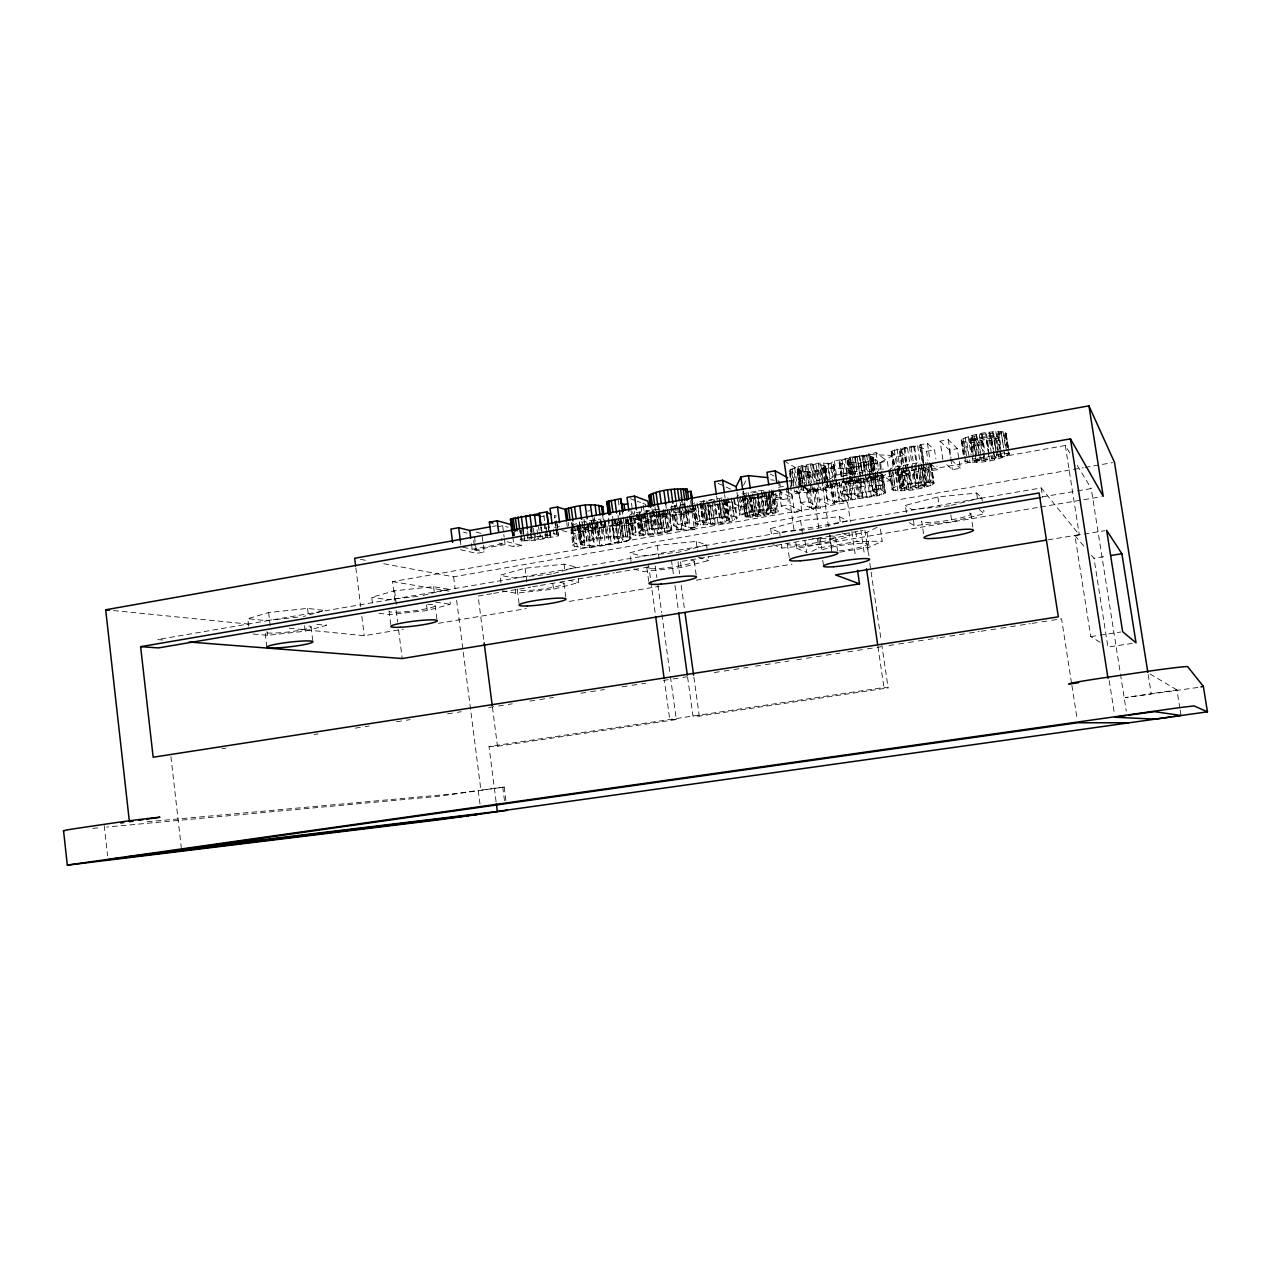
<?xml version="1.0" encoding="UTF-8"?>
<svg xmlns="http://www.w3.org/2000/svg" width="1271" height="1271" viewBox="0 0 1271 1271"><rect width="100%" height="100%" fill="white"/><g stroke="black" fill="none" stroke-linecap="round" stroke-linejoin="round"><path stroke-width="0.75" stroke-dasharray="5 3.75" d="M578.13 525.908L580.974 544.608C594.701 547.563 609.921 544.814 622.869 539.953L620.057 517.79M771.004 512.483L778.376 511.339L772.657 513.881L752.607 517.154L745.124 516.662L767.795 510.227L756.166 511.228L739.627 515.295L744.774 512.61L759.724 509.766L771.799 508.607L775.548 508.988L775.246 509.973L752.575 515.724L770.75 512.96L768.367 494.054M873.431 457.639C867.235 462.628 854.875 464.471 847.217 461.023C853.477 456.13 865.805 454.144 873.431 457.639L875.274 470.826M847.217 460.42L850.108 480.819C857.147 483.822 872.589 482.487 875.783 476.832M850.108 480.819L850.728 479.675M825.832 466.266C818.699 471.319 805.957 473.13 797.362 469.984C804.193 464.821 817.364 462.994 825.832 466.266L828.676 486.459C820.446 489.971 807.959 493.529 800.142 489.097M828.676 486.459L825.53 484.616M789.212 470.413L789.164 471.223C803.24 475.704 820.431 471.462 833.855 465.837L833.411 464.312C819.032 461.341 802.43 464.185 789.212 470.413L791.531 486.539M572.919 545.656L573.014 544.608C590.697 537.649 611.415 534.471 630.289 537.474C630.781 542.479 618.993 542.066 615.1 543.829C601.326 545.64 586.551 549.739 572.919 545.656L570.6 526.448M843.166 477.785L845.66 494.8L853.238 493.482C859.927 499.344 870.667 497.04 877.689 493.863L874.925 475.179M571.521 530.039C579.195 530.96 600.849 534.297 597.179 521.523M898.057 467.871L901.314 488.954L908.876 489.192L926.098 485.347L923.509 465.758M836.159 479.342L836.715 485.458C823.147 490.844 806.211 494.975 791.992 490.892M857.957 498.597L855.24 480.057L845.469 482.456L830.869 483.949L833.569 502.458L877.101 495.865L885.49 492.814L882.725 474.147M629.447 515.661L632.307 534.567L639.329 535.838L653.691 534.726L667.243 532.184L671.882 529.705L664.368 531.405C627.779 539.603 635.166 528.466 668.181 528.069L665.654 509.719M891.781 489.192L895.213 486.872L909.957 483.393L932.151 481.645C922.174 484.68 907.716 481.375 899.868 488.302L933.407 482.456L933.788 484.108C921.014 489.224 905.937 492.306 892.29 489.859L888.985 470.349M999.387 449.124L997.862 435.46L970.98 440.274L974.015 460.277L984.104 460.436L998.895 457.258L1000.96 455.526L1000.118 450.045M743.551 485.379L746.649 479.024M749.429 498.582L745.489 506.065L733.288 508.209L722.643 503.65M660.809 514.93L675.679 514.93L693.696 510.561L692.187 512.134L686.181 513.929L668.625 516.741L655.598 516.884L651.499 514.977M742.884 498.216L738.816 505.842L727.06 500.679M963.323 454.939L961.623 439.448C974.793 433.411 990.188 430.996 1004.662 431.918L1007.204 448.472M574.905 529.038L587.075 529.324L608.984 526.702L625.968 522.413L628.176 521.094L627.826 519.378M961.114 440.338L961.464 441.18C975.826 444.357 993.572 441.355 1006.267 434.126L1005.726 432.966L969.662 439.432C978.305 431.362 993.747 435.238 1004.662 431.918M841.1 476.482L838.987 462.072L839.75 460.96L849.886 457.306L869.682 454.796L868.617 454.001L876.084 452.651L887.333 461.182L890.208 480.613L882.439 481.979L878.436 479.215L877.26 471.366M893.036 466.266L891.305 451.126L909.385 446.566L921.237 445.692L923.715 462.136M580.561 544.02L581.022 543.368C594.081 538.888 609.302 535.695 622.869 539.126M964.165 460.42L964.498 461.198C978.988 464.042 996.448 461.119 1009.349 454.208L1006.267 434.126M702.561 521.984C710.362 518.489 721.721 515.915 729.633 519.394C721.721 522.826 710.632 525.368 702.561 521.984L699.987 503.538M631.941 533.963C642.697 528.498 656.122 527.719 668.181 528.069M695.65 522.27L695.158 523.588C741.152 528.768 757.659 505.54 695.65 522.27L693.076 503.777L694.633 502.998M901.441 465.107L899.28 450.57C907.478 447.694 919.918 443.055 926.559 451.332L927.909 460.277M577.193 524.494L578.21 532.056L592.89 530.515L605.52 526.559L604.615 519.998M521.348 535.25L522.095 540.906L542.876 538.38L550.915 536.171L550.168 530.5M522.095 540.906L535.869 540.318L558.35 535.885L557.381 523.652M830.869 483.949L832.092 484.664L834.777 503.125L828.199 504.285L819.239 499.439L826.754 498.121C833.84 503.793 843.896 501.33 851.538 498.613L848.821 480.025M620.423 521.078L620.423 521.968C608.698 527.195 594.987 528.386 582.197 527.624L584.755 547.324M892.782 455.447L869.745 454.541L834.364 460.896L823.004 467.935L846.136 468.649L880.517 462.501L892.782 455.447L894.863 469.507M883.361 469.158L871.858 468.792L836.429 475.1L825.038 481.884L822.655 464.852M689.978 508.908L695.078 508.877L697.604 527.036L688.93 527.735L681.32 524.796L687.754 523.43L687.023 522.588L673.471 525.543L681.86 528.958L679.016 508.193M970.98 440.274L981.069 440.544L997.433 436.398M885.649 474.639L882.567 476.339L848.154 482.424L842.371 482.281M737.514 495.706L738.515 495.15M811.978 551.328L818.826 547.912L857.099 541.446L882.201 541.208L880.231 527.846M812.407 538.697L829.868 538.57L866.949 532.279L879.945 525.94M839.845 552.186L869.157 547.277L882.201 541.208M862.516 497.819L859.8 479.262L881.931 475.147L884.68 493.768M892.385 467.903L890.431 468.777L893.243 487.699M838.987 462.072L839.67 463.073C851.363 466.203 864.169 463.137 875.528 459.594L879.564 462.565L883.107 486.841A21.559 3.019 -8.6 0 1 849.6 494.054A21.559 3.019 -8.6 0 1 852.92 488.286A21.559 3.019 -8.6 0 1 883.107 486.841M554.41 517.567L555.856 517.011M642.633 517.567L668.053 512.96M841.879 481.884L847.312 483.901L855.876 483.711L878.436 479.215M724.2 502.601L725.646 502.061L728.219 520.379M1179.853 708.169L1176.946 689.946L1150.859 693.696M671.596 506.652L684.449 504.047L685.18 504.937L681.923 505.477L684.497 523.954M901.091 466.727L899.375 467.299L902.203 486.253M897.898 490.908L895.118 472.224L909.702 471.048L927.782 466.981L930.594 485.713M574.333 524.415L576.589 523.668M639.075 513.23L640.711 512.753M248.703 626.206L247.813 618.691L268.626 612.543L307.566 608.38L324.486 610.477L303.435 616.514M702.72 501.966L704.515 501.441M372.435 603.058L371.736 597.322L394.614 590.777L433.586 586.662L448.456 589.188L419.716 596.226M501.028 582.976L500.011 575.207L525.114 568.232L564.086 564.165L576.732 567.168L553.346 573.507M253.151 634.038L267.434 635.325L305.199 631.194L326.297 625.348L325.853 621.63M631.067 561.591L629.876 552.821L657.266 545.402L696.206 541.382L706.533 544.878L707.089 548.786M378.917 613.273L389.482 614.624L427.278 610.525L450.379 604.297L449.902 600.532M746.474 517.265L743.869 498.915L758.279 497.835L774.754 494.117L777.375 512.483M895.102 466.997L917.726 462.787L920.585 481.852M706.533 544.878L679.127 552.138L641.378 556.062L629.876 552.821M770.655 528.545L800.619 520.633L839.495 516.677L847.217 520.729L817.332 528.45L779.631 532.327L770.655 528.545L771.926 537.474M502.045 590.729L515.756 593.207L553.552 589.156L578.782 582.531L578.273 578.686M906.43 512.578L905.349 505.334L937.855 496.929L976.652 493.037L981.752 497.628L982.308 501.219M633.927 569.09L643.491 571.553L681.256 567.533L708.71 560.495L708.169 556.587M951.343 505.334L981.752 497.628M871.255 495.992L868.506 477.403L872.764 476.466L875.512 495.07M772.943 544.608L781.887 548.071L819.588 544.115L849.536 536.6L849.012 533.073M909.385 522.651L914.214 525.638L951.852 521.73L984.215 513.754L983.675 510.179M742.137 493.942L757.055 491.051M480.025 804.098L478.214 790.451L455.924 793.612L143.702 822.083M636.072 512.706L650.18 510.132M505.922 800.619L504.174 787.051L437.653 796.409L106.557 827.071M722.087 497.946L696.921 502.188L699.511 520.729M710.823 524.478L708.281 506.287L729.808 502.395L732.382 520.649M582.42 522.159L585.899 521.412L589.474 547.15M587.758 511.117L589.951 510.672M764.3 495.801L760.662 496.516L763.283 514.866M1001.04 453.461L1004.408 452.81M718.067 523.557L715.176 504.508L720.292 503.602L722.849 521.873M922.905 463.057L920.156 444.723L927.449 443.42L934.535 449.902L935.885 458.863M942.86 459.514L940.079 441.148L948.277 439.671L957.333 448.679L960.304 468.284L952.344 469.682L945.767 463.74M492.465 526.432L496.262 525.749M497.009 526.798L502.665 525.781L508.066 527.243M890.876 451.729L896.532 456.702L904.444 455.272L907.383 474.925L899.455 476.323L894.609 472.748M926.559 451.332L934.535 449.902M879.564 462.565L887.333 461.182M940.079 441.148L949.373 450.109L957.333 448.679M789.863 480.724L811.327 476.895L811.899 480.803M778.583 487.317L786.018 485.999M805.083 482.615L797.616 483.933L802.319 486.523M816.49 480.581L824.005 479.246M842.895 475.894L850.458 474.56M869.396 471.191L876.958 469.841M554.506 527.465L560.114 526.48M675.711 512.308L691.948 511.72L694.459 529.721L676.649 529.88L674.138 511.72L675.711 512.308L678.206 530.42M694.459 529.721L690.455 528.275L687.929 510.148L695.078 508.877M803.876 487.381L807.021 489.097L814.346 487.81L817.015 506.223L809.675 507.51L800.333 502.744L797.886 485.824M832.092 484.664L825.515 485.84L828.199 504.285M974.015 460.277L1000.96 455.526M462.962 547.181L472.177 549.279L502.506 543.924L501.759 538.269M808.721 490.034L816.014 488.747L817.761 489.732L810.485 491.003L808.721 490.034L811.375 508.368L813.122 509.258L820.399 508.003L816.776 482.472M473.686 540.54L474.893 549.898L505.127 544.576L514.104 546.768L521.745 545.418L519.791 530.341M828.533 526.798L822.941 488.302L1065.32 445.533L1071.294 455.463M612.59 516.248L613.877 525.765L619.295 524.796L612.892 522.746M618.596 520.872L626.635 523.509L635.85 522.778L634.293 511.387M786.956 491.67L791.976 494.276L799.221 493.005L801.842 511.228L794.597 512.483L781.268 506.08L778.853 489.192M562.1 530.515L573.459 533.772L580.1 532.613L579.083 525.066M613.877 525.765L633.085 525.638L631.798 516.201M635.85 522.778L628.414 524.097L633.085 525.638M634.69 518.632L643.11 521.507L650.53 520.204L643.873 517.885M924.557 467.235L929.514 471.033L937.505 469.619L936.965 466.028M644.254 512.864L645.557 522.333L652.929 521.031L655.439 521.904L653.103 504.905M460.499 549.739L476.641 553.362L484.219 552.027L482.059 535.393M645.557 522.333L648.083 523.207L655.439 521.904M755.959 497.533L781.077 499.805L792.119 497.867L789.641 480.581M781.268 506.08L788.719 504.778L801.842 511.228M800.333 502.744L807.816 501.425L817.015 506.223M869.666 473.082L872.192 490.161L879.77 488.827L885.49 492.814M901.314 488.954L926.337 484.585M676.649 529.88L681.86 528.958M690.455 528.275L697.604 527.036M811.375 508.368L818.667 507.097L820.399 508.003M394.963 600.849L392.564 581.625L847.598 502.426L850.442 521.809M383.778 563.72L453.62 576.812L1071.453 469.762M1073.407 469.412L1083.194 467.728M1085.148 467.394L1112.522 462.644M1048.082 539.841L1079.286 534.694L1041.219 487.921L157.556 639.583L165.437 640.203M1042.347 496.897L1075.584 491.226M1077.538 490.892L1091.233 488.557L1120.132 672.041M491.734 593.7L478.103 596.02L483.886 640.886M493.672 593.366L530.658 587.075M532.613 586.741L538.443 585.756M540.397 585.423L548.182 584.088M550.121 583.754L557.905 582.436M559.86 582.102L567.644 580.783M569.583 580.45L585.168 577.797M587.107 577.479L614.354 572.84M616.308 572.506L631.878 569.853M633.832 569.519L641.617 568.201M643.555 567.867L651.34 566.548M713.031 556.047L677.983 562.02L679.604 573.714M714.985 555.713L722.77 554.394M724.724 554.061L806.529 540.143M808.467 539.825L833.792 535.52M835.73 535.186L863.009 530.547M589.776 520.681L601.135 518.997M795.805 542.463L796.631 548.294L1038.788 507.304M1040.742 506.97L1101.29 496.723M289.248 628.192L364.253 635.707L403.304 629.177M438.463 623.298L526.353 608.602M569.313 601.405L659.156 586.376M696.27 580.164L791.96 564.165M1100.13 642.3L1090.74 636.596L1074.932 535.599L1104.769 530.674M593.303 521.142L596.115 520.681M1197.902 687.452L1125.439 697.541L1151.24 693.823L1148.142 674.377M709.234 500.44L711.887 500.011M1091.439 555.22L1093.981 558.239L1107.009 556.142M753.512 492.576L756.547 492.099M221.917 748.778L225.841 748.174M314.128 734.511L318.052 733.891M355.324 728.124L363.172 726.917M365.127 726.615L369.051 725.995M396.52 721.753L404.369 720.53M406.323 720.228L410.247 719.624M447.519 713.857L455.368 712.634M457.338 712.332L461.262 711.728M488.715 707.486L496.564 706.263M498.534 705.961L506.382 704.754M508.336 704.436L512.261 703.832M529.912 701.099L537.76 699.892M539.73 699.59L547.579 698.367M549.533 698.065L553.457 697.461M580.926 693.203L588.775 691.996M590.729 691.694L598.577 690.471M600.548 690.169L604.456 689.565M622.123 686.833L629.971 685.625M631.925 685.307L639.774 684.1M641.744 683.798L645.668 683.194M663.319 680.462L671.167 679.238M673.122 678.936L680.97 677.729M682.94 677.411L686.864 676.808M714.318 672.566L722.166 671.342M724.136 671.04L731.985 669.833M733.939 669.531L741.787 668.308M743.742 668.006L747.666 667.402M755.514 666.179L763.363 664.971M765.333 664.669L773.181 663.446M775.135 663.144L782.984 661.937M784.938 661.635L788.862 661.015M796.71 659.808L804.559 658.6M806.529 658.283L814.377 657.075M816.332 656.773L824.18 655.55M826.134 655.248L833.983 654.041M835.953 653.739L839.877 653.135M847.725 651.912L855.574 650.704M857.528 650.402L865.376 649.179M867.346 648.877L875.179 647.67M877.149 647.352L881.073 646.748M888.922 645.541L896.77 644.318M898.724 644.016L906.573 642.808M908.543 642.506L916.375 641.283M918.345 640.981L926.194 639.774M928.148 639.456L937.966 637.947M939.92 637.645L947.769 636.421M949.739 636.12L957.587 634.912M959.541 634.61L967.39 633.387M969.344 633.085L979.163 631.576M981.117 631.258L988.965 630.051M990.935 629.749L998.784 628.525M1000.738 628.224L1008.586 627.016M1010.54 626.714L1018.389 625.491M1020.359 625.189L1030.161 623.68M1032.131 623.378L1039.98 622.155M1041.934 621.853L1049.782 620.645M1051.737 620.327L1061.555 618.818L1071.596 683.544M646.51 511.593L649.227 511.196M1090.74 636.596L1098.255 635.452M1100.13 635.166L1120.768 632.021M536.298 536.553L547.356 534.98L546.339 527.37M1132.286 643.396L1107.947 647.066L1093.981 558.239M496.087 801.62L489.001 746.522L883.949 687.484L888.127 687.913L881.55 643.126M489.001 746.522L497.469 746.252L676.315 719.545L670.453 676.744M687.595 677.062L692.965 716.034L699.272 716.113L888.127 687.913M504.174 787.051L480.915 790.197L456.623 600.293M527.56 537.808L532.724 537.077M550.915 536.171L549.374 535.536L519.775 539.524M539.333 516.693L544.83 515.962L542.066 515.263M758.612 490.844L765.809 490.05M751.113 497.66L756.293 497.231L758.898 515.565M417.825 596.417L387.623 599.642L371.736 597.322M297.764 617.134L265.687 620.582L247.813 618.691M551.535 573.999L513.77 577.987L500.011 575.207M949.437 505.81L911.815 509.639L905.349 505.334M92.751 828.358L98.661 827.802M653.358 509.782L659.236 509.385M903.967 470.651L908.336 470.27L911.132 488.954M676.315 719.545L669.753 719.497L664.431 680.636M758.93 496.04L781.919 498.121L779.155 478.833M113.58 610.557L251.737 624.426M770.591 479.818L774.468 480.216M316.908 624.331L326.297 625.348M435.54 602.057L450.379 604.297M392.564 581.625L448.949 591.11M360.503 559.351L368.256 560.813M544.592 534.36L547.356 534.98M601.31 524.478L605.377 525.717M567.962 580.196L578.782 582.531M474.893 549.898L484.219 552.027M594.86 525.987L597.958 527.243M498.947 543.051L502.506 543.924M463.47 532.215L467.077 533.105M507.05 541.748L521.745 545.418M476.212 532.136L481.82 533.55M553.489 533.327L558.954 535.425M578.21 532.056L580.1 532.613M698.43 557.302L708.71 560.495M834.03 483.171L836.953 484.712M630.368 498.693L635.436 500.583M637.136 501.219L640.505 502.474M642.951 503.38L645.493 504.333L648.083 523.207M687.929 510.148L691.948 511.72M556.38 516.09L554.394 515.295L554.887 519.092M796.631 548.294L807.26 552.551M718.131 483.345L730.587 489.144M841.863 532.883L849.536 536.6M773.261 493.799L781.919 498.121M777.947 490.622L792.119 497.867M795.916 491.242L799.221 493.005M770.448 474.147L773.928 476.021M833.569 502.458L834.777 503.125M822.941 488.302L847.598 502.426M784.08 460.976L811.327 476.895M845.66 494.8L851.538 498.613M1149.969 673.932L1176.946 689.946M872.192 490.161L877.689 493.863M879.055 472.717L890.208 480.613M903.157 471.7L907.383 474.925M904.444 455.272L899.28 450.57M979.163 509.496L984.215 513.754M930.483 463.597L937.505 469.619M920.156 444.723L921.237 445.692M951.343 459.895L960.304 468.284M1074.932 535.599L1085.1 547.674M1077.268 465.393L1091.233 488.557M1009.349 454.208L1008.84 453.112L972.696 458.926M1180.155 709.996L1181.029 715.462M1120.45 673.995L1126.281 711.077M1109.218 680.62L1114.365 713.381M1065.32 445.533L1079.286 534.694M1041.219 487.921L1042.665 497.215M1071.914 685.498L1077.093 718.846M1006.028 433.268L1008.284 447.9M1005.726 432.966L1007.998 447.614M1005.663 435.047L1007.617 447.773M1007.903 449.6L1008.745 455.066M1004.217 435.985L1007.299 455.955M1003.041 431.647L1005.583 448.218M1001.961 436.97L1003.629 447.837M1003.899 449.664L1005.027 456.909M1001.024 431.489L1003.582 448.091M998.625 431.489L1001.183 448.091M999.006 437.955L1002.072 457.862M997.862 435.46L999.832 448.234M999.673 450.951L1000.515 456.4M995.844 431.616L998.784 450.125M995.828 437.288L998.895 457.258M995.543 438.908L997.211 449.743M997.481 451.555L998.593 458.767M993.509 433.363L996.051 449.918M993.986 437.955L995.654 448.822M995.924 450.649L997.052 457.894M992.699 431.886L995.527 450.363M991.777 438.574L993.445 449.441M993.731 451.253L994.843 458.497M991.539 439.814L992.937 448.838M993.207 450.633L994.589 459.657M990.268 433.443L992.81 450.013M989.235 432.299L991.777 448.933M989.219 439.178L992.27 459.085M986.518 433.824L989.045 450.395M987.027 440.687L990.061 460.515M985.454 432.839L988.282 451.332M986.312 439.75L987.98 450.601M988.25 452.412L989.362 459.641M982.229 434.491L984.771 451.078M981.355 433.538L984.167 452.015M982.261 441.466L983.643 450.474M983.929 452.285L985.295 461.294M981.069 440.544L982.721 451.396M982.991 453.191L984.104 460.436M979.337 435.063L981.863 451.618M978.686 440.783L981.72 460.674M976.764 435.651L979.528 452.873M979.798 454.668L980.894 461.881M976.319 434.507L979.147 452.969M976.462 440.91L979.496 460.817M974.523 436.271L977.049 452.81M974.523 440.926L977.558 460.865M973.824 442.451L976.843 462.294M972.601 436.922L976.001 460.785M971.965 435.492L974.492 452.095M971.092 437.574L973.618 454.065M970.107 438.209L972.617 454.684M969.63 438.829L973.157 462.501M968.264 436.493L971.076 454.923M976.652 493.037L977.764 500.361M966.945 442.626L969.964 462.517M965.245 437.51L967.755 454.065M964.435 442.372L967.469 462.294M962.989 438.511L965.499 455.018M962.608 441.895L964.546 454.605M964.816 456.416L965.642 461.866M961.623 439.448L963.847 454.097M961.464 441.18L963.402 453.922M970.774 513.516L973.252 529.816M948.277 439.671L951.073 458.068M949.373 450.109L952.344 469.682M950.772 514.66L951.852 521.73M937.855 496.929L939.237 506.128M931.341 464.519L934.169 483.361M930.912 463.788L933.756 482.678M930.96 465.297L933.788 484.108M927.449 443.42L929.943 459.927M930.563 463.534L933.407 482.456M929.308 462.676L932.58 484.887M928.974 467.442L929.514 471.033M927.671 462.453L930.531 481.455M925.701 462.358L928.545 481.375M925.145 467.855L927.957 486.555M921.554 447.233L923.731 461.786M923.366 462.374L926.225 481.423M923.286 466.552L926.098 485.347M919.95 446.884L922.142 461.452M921.539 464.201L924.748 486.078M921.999 468.713L924.795 487.365M920.982 464.423L923.556 481.582M917.646 445.756L920.172 463.216M920.283 467.919L923.096 486.65M918.838 464.026L921.682 483.012M918.282 468.475L921.125 488.175M914.643 446.995L917.106 463.422M913.69 446.042L916.423 464.36M915.708 464.137L918.552 483.139M918.742 487.714L915.946 469.015L913.245 469.539L916.041 488.223M914.739 465.091L917.312 482.249M911.116 447.408L913.563 463.836M914.135 470.334L916.931 488.954M923.556 533.709L921.666 521.062A25.023 2.987 -8.8 0 0 949.707 520.109A25.023 2.987 -8.8 0 0 969.106 512.991M912.165 464.503L915.009 483.52M909.385 446.566L911.847 463.057M911.212 465.599L913.77 482.758M907.494 447.98L909.957 464.408M909.702 471.048L912.483 489.685M908.447 467.029L911.005 484.14M904.745 447.313L907.478 465.631M907.113 464.328L909.957 483.393M904.221 448.631L906.668 465.059M905.492 465.647L908.876 489.192M913.42 520.3L914.214 525.638M905.572 471.605L908.352 490.241M901.679 449.314L904.126 465.726M900.726 448.107L903.443 466.409M903.411 468.078L906.747 489.351M902.744 467.124L905.302 484.267M899.995 449.982L902.442 466.362M902.092 470.683L904.873 489.399M901.377 468.634L903.919 485.697M901.743 471.986L904.523 490.622M900.837 472.494L903.347 489.367M897.104 448.965L899.836 467.235M898.454 466.107L901.282 485.141M896.532 456.702L897.993 466.505M898.2 472.192L900.98 490.86M894.228 449.775L896.675 466.203M897.247 468.427L900.059 487.333M896.913 468.967L899.868 488.302M895.388 468.904L897.93 486.015M892.353 450.49L894.8 466.886M891.305 451.126L893.735 467.506M892.671 469.793L895.213 486.872M892.639 472.034L895.42 490.749M890.764 471.652L893.561 490.399M889.287 469.587L892.29 489.859M882.582 474.639L885.347 493.275M880.517 462.501L882.058 472.891M880.739 475.672L883.488 494.26M876.084 452.651L878.785 470.89M879.071 476.212L881.82 494.784M875.528 459.594L876.974 469.396M877.244 471.748L879.77 488.827M876.942 476.752L879.691 495.325M875.544 472.621L876.339 478.007M873.622 460.34L875.068 470.143M875.354 472.113L876.513 479.945M872.859 457.004L874.718 469.619M872.827 458.895L874.416 469.65M871.89 456.511L874.035 470.953M874.845 475.608L877.594 494.244M874.369 477.324L877.101 495.865M871.684 459.53L873.527 472.049M873.797 473.829L876.895 494.626M870.571 456.162L872.97 472.431M871.016 461.135L872.462 470.937M872.748 472.891L873.908 480.724M869.745 454.541L872.097 471.144M870.079 460.134L872.986 479.787M868.617 454.001L871.302 472.272M871.334 477.896L874.067 496.421M870.857 476.943L873.606 495.531M868.172 460.706L871.08 480.327M866.615 454.827L869.253 472.256M869.475 473.67L870.635 481.502M865.964 461.23L867.41 471.033M867.696 473.003L868.856 480.851M864.582 456.035L866.981 472.367M867.267 478.531L870 497.072M863.168 455.082L865.583 471.462M863.883 462.708L865.313 472.478M865.599 474.433L866.758 482.249M863.422 461.723L864.868 471.541M865.17 473.495L866.314 481.344M862.199 456.241L864.598 472.574M866.87 496.643L864.121 478.055L860.245 478.389L862.977 496.993M863.422 478.992L866.155 497.533M860.864 462.151L863.756 481.757M859.72 456.559L862.135 472.891M859.339 455.558L862.024 473.765M858.418 462.453L861.309 482.059M858.306 463.581L861.182 483.123M857.147 456.972L859.546 473.305M866.949 532.279L869.157 547.277M858.576 478.404L861.309 497.025M855.161 456.241L857.83 474.417M858.116 476.387L858.974 482.265M854.684 457.465L857.083 473.781M867.315 544.417L868.983 555.84M857.194 478.309L859.943 496.929M864.947 530.214L868.665 555.522M869.809 563.307L881.264 641.188M853.874 462.739L855.605 474.512M855.891 476.482L859.101 497.93M852.507 457.989L854.906 474.305M853.016 464.153L855.876 483.711M851.872 462.692L853.715 475.195M853.969 476.99L854.763 482.345M850.617 458.561L853 474.861M860.801 529.832L864.518 555.141M877.943 646.605L883.949 687.484M849.886 457.306L852.555 475.497M853.048 480.803L855.764 499.328M850.188 462.501L852.031 475.02M852.301 476.816L853.079 482.17M848.996 459.181L851.379 475.449M848.821 462.136L850.664 474.687M850.935 476.466L851.713 481.852M850.744 476.45L853.238 493.482M847.821 459.8L849.934 474.258M849.997 476.148L851.157 483.981M847.789 461.611L849.632 474.178M849.886 475.974L850.68 481.375M849.791 481.614L852.491 500.107M845.374 458.513L847.773 474.846M848.043 480.629L850.76 499.201M855.685 531.771L857.099 541.446M846.136 468.649L847.646 478.976M844.437 464.28L846.168 476.053M846.454 478.023L847.312 483.901M848.726 499.821L846.009 481.28L842.594 481.979L845.31 500.52M845.469 482.456L848.186 500.933M841.91 459.752L844.294 476.053M851.856 531.5L855.542 556.714M841.545 463.82L843.372 476.339M843.642 478.134L844.421 483.488M839.75 460.96L842.133 477.213M839.67 463.073L842.546 482.805M841.275 483.123L843.976 501.6M839.511 482.456L842.212 500.996M839.067 482.154L840.608 492.687M834.364 460.896L836.429 475.1M837.351 483.6L840.052 502.077M834.078 465.043L835.905 477.562M833.855 465.837L835.571 477.61M835.857 479.58L839.194 501.346M833.411 464.312L836.286 484.013M832.775 466.695L835.619 486.269M839.495 516.677L840.56 523.874M831.139 463.391L833.236 477.785M833.808 482.964L836.54 502.363M830.821 467.601L832.235 477.372M832.521 479.326L833.665 487.127M831.695 482.901L834.396 501.473M827.882 462.962L829.979 477.388M828.136 468.522L829.566 478.277M829.852 480.216L830.98 488.016M830.011 482.599L832.727 501.203M825.26 465.71L827.342 480.025M835.587 537.268L837.907 553.25M825.213 467.442L826.913 479.199M827.199 481.153L828.057 487.031M824.879 469.428L826.309 479.151M826.579 481.105L827.723 488.89M823.624 462.962L826.229 479.548M824.005 468.062L826.849 487.619M822.353 468.681L826.754 498.121M820.796 464.678L822.893 479.072M821.05 470.302L823.878 489.748M820.335 469.253L821.765 479.024M822.051 480.962L823.179 488.779M829.645 534.487L831.885 549.882M829.868 538.57L832.044 553.505M818.349 463.327L820.716 479.612M818 469.809L820.828 489.319M816.077 464.773L818.445 480.994M816.633 471.144L818.047 480.867M818.333 482.805L819.461 490.59M815.299 470.334L818.127 489.843M813.472 465.011L815.823 481.248M812.487 464.026L815.124 482.122M816.014 488.747L818.667 507.097M812.455 470.81L815.315 491.273M810.723 465.361L813.075 481.598M813.027 488.62L818.683 527.672M820.097 537.442L821.797 549.167M809.738 471.16L811.438 482.853M811.724 484.807L812.566 490.654M822.734 560.273L823.56 565.976M818.746 538.237L819.588 544.115M807.848 465.837L810.453 483.87M808.547 472.383L809.961 482.106M810.231 484.044L811.359 491.813M810.485 491.003L813.122 509.258M817.428 538.269L818.826 547.912M806.465 464.995L809.087 483.091M807.164 471.398L809.992 490.892M805.067 466.378L807.419 482.599M804.718 471.525L807.593 492.242M807.021 489.097L809.675 507.51M802.668 466.95L805.02 483.155M805.369 484.489L807.816 501.425M801.874 465.885L805.337 491.051M800.651 467.537L802.986 483.743M801.207 473.082L802.605 482.805M802.891 484.744L804.019 492.528M800.651 471.35L802.351 483.091M802.637 485.045L803.479 490.908M798.998 468.157L801.08 482.535M799.157 471.033L800.857 482.773M801.143 484.744L801.985 490.622M797.95 466.791L800.555 484.855M797.838 468.777L800.174 484.934M798.013 470.54L799.999 484.283M797.298 469.396L799.427 484.283M797.378 473.193L800.174 492.671M794.661 467.712L796.996 483.933M804.924 540.652L806.561 552.011M794.232 473.05L797.044 492.56M800.619 520.633L802.716 535.107M792.024 468.634L794.359 484.839M791.769 472.653L794.582 492.211M790.165 469.555L792.484 485.729M790.006 471.986L791.992 485.713M791.976 494.276L794.597 512.483M788.274 490.082L794.407 532.771M786.288 487.873L788.719 504.778M778.329 480.629L781.077 499.805M787.305 543.909L789.593 559.907M775.739 492.91L778.249 511.911M779.631 532.327L780.124 535.838M781.379 544.576L781.887 548.071M773.245 490.844L775.914 509.433M772.895 490.352L775.548 508.988M772.593 491.4L775.58 513.134M771.529 490.034L774.198 508.686M771.02 492.036L773.674 510.577M770.035 495.563L772.657 513.881M769.13 489.923L771.799 508.607M768.653 492.703L771.306 511.228M768.113 494.562L770.75 512.96M766.778 495.15L769.4 513.532M766.079 491.925L768.478 508.765M766.191 496.405L768.796 514.723M765.142 491.607L767.779 510.561M763.919 491.416L766.572 510.052M763.903 492.449L766.921 514.167M761.98 492.306L764.379 509.147M761.536 491.48L764.205 510.132M761.551 497.279L764.157 515.581M758.326 493.72L761.265 513.468M758.279 497.835L760.884 516.121M757.325 492.926L759.724 509.766M757.008 494.069L759.645 512.594M755.101 498.296L757.707 516.582M753.782 494.435L756.166 511.228M753.147 497.581L755.752 515.931M752.353 493.736L755.276 514.787M751.225 496.754L753.83 515.168M750.653 495.483L753.719 516.026M750.351 497.072L752.956 515.486M749.969 497.326L752.607 517.154M749.445 495.309L751.828 512.07M748.158 492.592L750.811 511.292M747.555 499.01L750.16 517.313M746.268 494.228L749.334 514.914M745.092 495.166L747.475 511.975M744.711 494.959L748.063 517.361M744.504 495.611L747.126 514.151M743.328 490.797L747.046 515.581M742.931 491.305L743.44 494.896M743.042 497.739L745.648 516.153M742.391 495.817L745.473 517.043M742.518 498.264L745.124 516.662M740.31 496.421L742.677 513.214M738.785 497.009L741.152 513.77M736.926 492.417L740.135 514.31M737.005 496.246L739.627 515.295M734.574 499.408L737.18 518.425M733.701 498.804L736.37 519.124M732.477 502.49L733.288 508.209M732.144 501.584L734.733 519.871M731.222 498.073L733.828 516.582M727.918 497.771L730.523 516.328M726.885 500.536L729.633 519.394M726.631 501.537L729.459 521.412M726.17 500.091L728.76 518.504M724.629 494.562L725.137 498.153M724.931 499.678L727.52 518.139M724.025 499.678L726.774 520.888M723.374 499.408L725.979 517.901M723.421 503.967L725.979 522.174M722.421 503.109L724.994 521.38M721.515 499.281L724.12 517.805M719.338 499.296L721.928 517.837M719.005 500.075L721.356 516.82M719.354 504.746L721.912 522.937M717.813 504.079L720.371 522.333M716.59 495.992L719.545 517.98M714.461 499.678L717.066 518.218M713.492 500.726L715.843 517.488M712.157 501.854L715.192 523.096M711.824 505.89L714.381 524.081M710.187 505.08L712.745 523.334M709.488 502.283L711.824 518.997M707.899 501.616L710.235 518.361M707.836 505.223L710.394 523.493M706.692 500.933L709.282 519.474M705.675 505.238L708.233 523.525M704.77 503.284L707.105 519.966M704.865 506.573L707.407 524.78M703.435 500.567L706.39 523.445M702.974 503.809L705.31 520.475M702.275 504.889L704.833 523.223M701.29 502.506L703.864 520.999M701.02 504.492L703.705 524.955M700.337 503.03L702.927 521.507M700.114 503.237L702.784 522.445M698.049 506.636L700.607 524.907M695.539 506.335L698.097 524.653M694.887 504.841L697.207 521.523M693.632 505.81L696.19 524.16M692.902 504.778L696.095 526.48M692.107 499.503L692.647 503.348M692.917 505.27L693.712 511.053M692.409 504.508L695.158 523.588M691.615 500.043L693.219 511.578M690.582 500.615L692.187 512.134M696.206 541.382L697.445 550.232M689.597 505.048L690.661 512.721M687.579 505.651L688.644 513.325M694.284 561.258L696.46 576.97M686.404 509.544L688.93 527.735M685.434 506.795L687.754 523.43M684.704 502.093L686.181 513.929M684.894 506.636L685.689 512.404M684.449 504.047L687.023 522.588M682.622 501.584L684.227 513.103M683.782 512.499L686.276 530.515M680.875 497.342L681.939 504.984M680.176 502.299L681.764 513.802M680.891 511.387L683.401 529.514M679.604 505.969L682.177 524.43M678.841 507.542L679.89 515.184M677.395 506.811L678.46 514.469M676.251 502.855L676.792 506.779M675.378 505.604L677.936 524.129M674.361 505.35L675.679 514.93M673.296 508.019L675.6 524.685M680.462 561.766L681.256 567.533M671.708 505.683L674.154 525.145M670.913 507.065L673.709 525.972M681.208 585.423L684.719 610.779M693.887 677.093L699.272 716.113M669.976 511.689L670.5 515.518M671.93 530.134L669.356 511.482L671.485 530.595M667.561 509.099L670.548 531.103M667.307 509.909L668.101 515.661M665.766 504.333L666.306 508.241M666.624 513.516L669.134 531.628M665.083 509.941L665.877 515.692M671.453 560.13L673.614 575.715M674.949 585.454L678.444 610.795M664.749 514.088L667.243 532.184M663.859 509.48L666.385 527.878M663.128 509.814L663.923 515.581M662.906 513.309L663.43 517.138M661.969 511.212L664.94 532.74M661.857 513.23L664.368 531.405M660.523 513.881L663.017 532.025M659.49 511.228L661.762 527.815M658.743 506.716L659.284 510.577M658.346 506.208L658.886 510.084M659.713 515.248L662.207 533.312M658.886 511.069L661.413 529.403M657.87 505.969L658.41 509.878M658.299 511.419L659.093 517.17M658.235 514.548L660.729 532.66M656.662 511.371L658.95 527.973M656.249 510.783L658.775 529.149M656.551 515.835L659.029 533.899M654.946 506.795L655.486 510.704M657.615 533.28L655.121 515.168L652.516 515.597L654.994 533.709M653.612 511.625L655.884 528.243M652.976 510.831L655.502 529.229M657.266 545.402L659.22 559.621M651.959 508.559L653.024 516.28M651.626 511.546L652.929 521.031M651.213 516.677L653.691 534.726M650.434 511.975L652.706 528.593M650.005 515.931L652.5 534.042M649.481 512.578L651.753 529.594M655.232 565.881L656.837 577.558M657.901 585.327L661.635 612.558M661.905 614.513L670.182 674.806M646.875 510.592L649.417 529.054M647.622 516.153L650.101 534.281M645.16 511.8L648.385 535.377M645.334 516.296L647.813 534.424M643.221 505.286L644 510.974M643.714 513.007L646.002 529.61M642.983 514.12L645.7 534.471M641.029 506.287L641.807 511.991M642.077 513.897L643.11 521.507M648.464 564.038L650.593 579.592M650.863 581.53L655.391 614.56M641.347 516.217L643.825 534.392M640.965 514.596L643.221 531.135M640.997 517.694L643.476 535.774M639.44 511.927L641.966 530.372M639.726 515.978L642.205 534.17M646.86 567.787L649.004 583.516M639.329 515.073L641.585 531.612M638.344 515.613L640.822 533.836M637.835 513.722L640.346 532.072M637.089 514.215L639.837 533.423M636.93 514.691L639.424 532.994M636.326 514.548L639.329 535.838M635.85 531.882L633.339 513.468L629.939 514.977L632.434 533.327M633.514 517.44L635.993 535.599M631.48 503.125L632.783 512.658M630.781 508.67L631.544 514.326M631.512 516.074L633.768 532.613M631.004 516.868L633.498 535.091M629.812 516.296L632.307 534.567M628.43 519.903L630.988 538.491M628.176 521.094L630.623 539.063M627.381 516.503L630.289 537.474M626.746 518.902L629.749 539.682M626.11 519.696L626.635 523.509M625.968 522.413L628.398 540.334M625.205 518.504L627.683 536.664M624.14 523.128L626.571 541.017M622.139 509.48L622.901 515.152M623.171 517.027L625.761 536.394M621.837 523.859L624.268 541.716M620.995 517.996L623.473 536.235M618.294 500.107L619.342 507.86M619.613 509.798L620.391 515.597M619.025 510.211L619.803 515.899M620.423 521.968L622.869 539.953M618.961 520.3L621.408 538.396M617.992 515.295L621.535 542.431M616.975 519.807L619.438 537.967M615.593 519.728L618.548 541.891M616.07 525.304L618.484 543.13M614.671 518.759L615.704 526.337M614.481 519.521L616.943 537.712M612.368 519.839L614.608 536.314M612.701 526.019L615.1 543.829M611.494 519.41L613.957 537.633M612.034 525.05L614.449 542.924M608.65 518.234L611.129 536.569M607.999 519.489L611.383 544.496M606.966 526.051L609.381 543.909M605.203 520.395L607.427 536.902M604.17 519.744L606.648 538.014M602.692 515.438L604.329 527.497M603.042 526.687L605.568 545.434M601.374 520.824L603.614 537.331M600.69 520.919L601.723 528.514M600.214 520.141L602.676 538.411M599.181 527.211L601.596 545.068M597.577 521.317L599.801 537.84M597.052 522.016L597.815 527.719M596.83 521.952L599.991 546.196M596.369 522.508L598.577 538.968M594.351 517.313L594.876 521.11M595.13 523.017L595.892 528.72M595.368 527.624L597.783 545.481M593.541 520.046L596.02 538.396M592.826 517.805L594.367 529.181M591.889 521.364L594.351 539.651M591.873 522.953L592.89 530.515M591.222 520.157L594.621 546.768M591.619 527.91L594.018 545.783M590.03 522.524L592.238 539.015M589.299 522.476L590.316 530.055M588.235 523.954L590.443 540.382M587.838 523.604L588.854 531.151M588.076 528.021L590.475 545.926M586.932 522.858L587.949 530.436M584.009 519.362L587.138 541.128M584.93 527.926L587.345 545.863M584.152 524.049L585.168 531.612M582.658 523.986L584.867 540.461M581.816 521.475L584.438 541.891M580.672 524.335L581.673 531.898M579.926 524.462L582.356 542.653M579.306 521.603L580.577 531.087M579.306 522.905L582.261 545.116M578.591 525.225L581.022 543.368M578.559 526.528L580.974 544.608M578.305 529.371L580.704 547.277M577.415 525.431L578.178 531.119M576.843 525.495L579.036 541.939M574.571 526.242L577.304 546.991M573.205 523.191L574.222 530.817M572.57 525.13L575 543.337M571.95 522.46L573.459 533.772M571.632 522.826L572.649 530.468M572.172 528.466L574.587 546.466M571.569 527.624L573.761 543.988M568.153 522.254L568.677 526.099M566.755 522.858L567.263 526.718M564.086 564.165L565.118 571.982M556.348 520.792L558.35 535.885M563.927 583.389L565.992 598.848M555.141 520.999L555.904 526.687M556.158 528.593L556.905 534.281M554.919 521.348L555.665 526.988M555.92 528.879L556.92 536.41M553.457 529.546L554.458 537.077M549.882 530.341L550.867 537.855M550.248 536.68L548.738 525.352L549.136 529.181M548.373 525.813L548.881 529.657M548.119 526.051L549.374 535.536M546.196 528.037L547.451 537.474M543.877 515.676L545.64 529.006M552.79 583.468L553.552 589.156M544.052 523.731L546.053 538.761M541.382 527.068L542.876 538.38M540.906 526.702L541.414 530.563M540.858 527.131L541.367 530.976M539.762 532.12L540.763 539.635M538.57 526.623L539.079 530.452M537.029 529.689L538.284 539.111M534.869 532.803L535.869 540.318M533.216 528.228L533.947 533.026M533.963 533.884L534.71 539.54M531.723 528.418L532.215 532.263M531.119 529.324L531.628 533.153M530.198 528.355L530.706 532.12M530.944 534.011L531.691 539.667M530.547 533.28L531.532 540.795M527.656 531.04L528.8 539.571M526.957 533.518L527.942 541.033M523.398 529.769L523.874 534.535M524.129 535.425L524.875 541.065M523.08 529.721L523.588 533.566M522.81 530.468L523.318 534.281M521.301 529.832L521.952 534.249M520.522 530.309L521.015 534.122M520.077 529.943L520.586 533.756M525.114 568.232L526.925 581.991M514.151 531.898L514.66 535.711M513.42 532.025L513.913 535.854M512.674 531.675L513.166 535.472M512.435 532.501L512.944 536.33M511.673 528.212L514.104 546.768M511.943 531.373L512.451 535.186M517.297 589.823L519.315 605.282M515.263 589.41L515.756 593.207M502.665 525.781L504.142 537.061M504.38 538.936L505.127 544.576M474.496 536.743L476.641 553.362M471.446 543.654L472.177 549.279M492.449 707.232L497.469 746.252M502.728 787.051L504.492 800.698M460.388 541.033L460.865 544.846M453.62 576.812L455.113 588.552M433.586 586.662L434.571 594.351M435.127 605.266L437.065 620.47M426.563 604.932L427.278 610.525M394.614 590.777L396.314 604.313M396.171 610.477L397.616 622.012M398.586 629.701L402.192 658.537M389.021 610.89L391.007 626.174M355.88 567.946L360.662 606.664M361.854 616.356L364.253 635.707M311.077 627L312.888 641.919M307.566 608.38L308.265 614.068M304.532 625.697L305.199 631.194M268.626 612.543L270.215 625.856M266.989 631.639L267.434 635.325M266.846 647.034L265.051 632.021A23.196 2.478 -6.6 0 0 292.838 631.385A23.196 2.478 -6.6 0 0 308.758 625.999M170.918 756.674L181.292 847.598M104.238 825.61L107.574 855.876M427.692 604.583A23.355 2.59 -7 0 1 423.227 609.365A23.355 2.59 -7 0 1 389.276 611.589M559.955 582.563A23.593 2.701 -7.4 0 1 545.561 588.616A23.593 2.701 -7.4 0 1 517.519 589.077M691.027 560.273A23.942 2.812 -7.8 0 1 674.075 566.818A23.942 2.812 -7.8 0 1 647.495 566.961M829.598 535.981A24.435 2.907 -8.3 0 1 816.475 542.701A24.435 2.907 -8.3 0 1 788.401 542.987M872.065 476.482A21.543 3.178 -8.7 0 1 868.887 477.245M863.645 478.277A21.543 3.178 -8.7 0 1 858.147 479.135M852.762 479.771A21.543 3.178 -8.7 0 1 849.409 480.041M842.149 476.53A21.543 3.178 -8.7 0 1 871.97 471.239M822.496 549.898A23.275 2.637 -8.4 0 1 851.062 544.02A23.275 2.637 -8.4 0 1 866.552 545.021A23.275 2.637 -8.4 0 1 838.796 550.947"/><path stroke-width="1.5" d="M540.604 525.209L539.126 513.246L546.848 511.848L548.357 524.288M736.656 490.511L736.116 486.666L740.898 476.959L748.46 475.592L767.652 477.626M548.119 523.874L546.848 511.848M650.434 507.24L648.83 495.611C660.014 489.383 674.488 488.493 687.261 489.24L688.612 498.947M690.534 492.354L691.011 491.273L687.198 491.861M511.784 531.008L510.688 519.108L539.079 513.675M601.755 508.511L602.804 506.621C590.681 502.903 576.875 505.588 564.96 509.385L557.524 507.002L550.041 508.352L552.107 523.906M608.332 513.405L606.76 501.775L620.677 498.582L623.267 511.164M1128.14 722.786L1077.697 722.77L181.515 849.536L497.342 811.454L1207.45 711.824L1203.335 686.356L1200.92 686.912M683.671 489.955L687.261 489.24M1147.84 672.423L1114.476 462.31L1088.929 405.846L784.08 460.976L788.274 490.082M490.574 526.766L469.762 530.5L458.672 527.703L450.903 529.101L452.603 542.431M490.844 533.661L489.351 522.19L497.199 520.776L511.943 524.828M648.703 506.859L647.908 501.155L634.547 496.087L626.984 497.438L628.843 511.069M736.116 486.666L722.611 480.247L714.572 481.693L716.336 494.212M787.782 477.785L775.103 470.81L766.969 472.272L768.764 484.871M620.82 503.3L624.045 504.46L627.763 503.793M787.909 481.074L354.673 558.255L355.642 566.008M133.233 821.145L129.404 821.717L105.684 609.778L1070.436 438.86L1103.244 496.389L1088.929 405.846M63.55 830.694L67.299 865.09L1178.042 707.82L1194.025 705.898L1207.45 711.824M108.702 859.498L121.841 857.607M140.62 646.669L1039.106 492.973L1058.33 616.848L153.156 757.23L140.62 646.669L158.51 647.908L1040.711 497.549M1046.128 540.159L835.524 574.905L859.514 583.85L857.528 570.282M859.514 583.85L402.192 658.537L189.125 642.03M1110.727 555.538L1121.896 553.727L1136.02 642.84L1122.658 631.735L1106.644 530.357L1121.896 553.727M525.177 516.566L527.958 516.121M138.952 820.319L142.765 819.747M146.594 819.191L159.955 817.237A35.874 0.89 -7.5 0 0 110.672 823.386L79.962 827.898A35.874 0.874 -7.5 0 0 63.661 830.884M1078.586 682.702L1068.768 684.132A39.941 1.176 -8.2 0 1 1105.627 677.522L1146.029 671.596A40.307 1.192 -8.3 0 1 1187.734 666.719L1203.335 686.356M1125.693 715.573L1114.969 717.241L1154.894 719.132M1173.657 716.574L1181.029 715.462L1154.433 711.649M1128.982 715.096L1153.941 711.696M470.302 815.426L481.264 813.837L140.096 855.176M1171.497 716.876L1155.228 719.1M124.542 857.226L138.301 855.399M468.411 815.68L109.91 859.434M120.729 822.988L123.652 822.591M505.747 810.437L507.177 810.31L440.576 819.604L67.395 865.154M533.391 515.422L540.08 515.089M105.684 609.778L109.64 610.159M489.351 522.19L492.91 523.144M550.963 514.247L546.594 512.34M606.76 501.775L608.682 502.951M650.371 496.993L648.83 495.611M510.291 519.553L511.673 524.049M1070.436 438.86L1108.026 678.38M866.52 568.757L877.657 644.667M775.103 470.81L776.915 483.409M748.46 475.592L750.255 488.159M740.898 476.959L742.677 489.51M722.611 480.247L724.375 492.783M691.011 491.273L692.091 498.995M691.043 491.798L692.107 499.503M690.804 494.276L691.345 498.121M685.387 488.954L687.023 500.631M683.163 488.811L684.783 500.504M680.557 488.795L682.177 500.504M677.57 488.922L679.207 500.647M674.345 489.176L675.981 500.901M670.993 489.542L672.883 503.237M684.99 612.733L693.616 675.155M667.497 490.034L669.118 501.775M663.875 490.638L665.766 504.333M678.714 612.749L687.325 675.108M659.585 491.464L661.206 503.189M655.995 492.306L657.87 505.969M653.072 493.148L654.676 504.857M650.831 494.006L652.436 505.683M649.386 494.832L650.99 506.478M655.645 616.514L664.161 678.698M634.547 496.087L636.406 509.719M624.045 504.46L624.824 510.179M620.677 498.582L622.536 512.197M614.783 499.535L616.626 513.134M611.24 500.234L612.829 511.879M608.841 500.822L610.684 514.405M607.411 501.346L609.238 514.914M607.125 502.267L608.698 513.881M602.804 506.621L603.836 514.262M601.405 505.858L602.692 515.438M598.72 505.254L600.023 514.866M595.035 504.937L596.337 514.564M590.491 504.937L592.048 516.519M585.248 505.27L587.075 518.806M579.798 505.874L581.61 519.426M574.571 506.7L576.128 518.298M571.172 507.367L572.983 520.903M568.439 508.066L569.98 519.648M566.358 508.75L567.899 520.316M564.96 509.385L566.501 520.935M557.524 507.002L559.59 522.572M539.841 516.01L540.858 523.684M539.126 513.246L540.652 524.78M534.503 514.485L536.028 526.003M529.943 514.962L531.723 528.418M525.638 515.549L527.401 529.006M521.317 516.264L523.08 529.721M518.028 516.9L519.537 528.418M515.327 517.504L517.09 530.928M513.198 518.075L514.962 531.485M511.657 518.616L513.166 530.102M510.688 519.108L512.181 530.595M497.199 520.776L498.693 532.263M469.762 530.5L470.731 538.014M484.14 642.84L492.195 705.278M496.341 803.574L497.342 811.454M458.672 527.703L460.388 541.033M277.062 647.892A23.212 2.32 -6.7 0 0 312.888 641.919A23.212 2.32 -6.7 0 0 279.699 643.555A23.212 2.32 -6.7 0 0 277.062 647.892M400.031 627.27A23.371 2.415 -7.1 0 0 437.081 621.106A23.371 2.415 -7.1 0 0 405.115 622.456A23.371 2.415 -7.1 0 0 400.031 627.27M527.274 605.949A23.609 2.526 -7.4 0 0 565.611 599.562A23.609 2.526 -7.4 0 0 534.996 600.611A23.609 2.526 -7.4 0 0 527.274 605.949M660.952 584.104A23.958 2.621 -7.8 0 0 696.46 576.97A23.958 2.621 -7.8 0 0 660.777 579.544A23.958 2.621 -7.8 0 0 660.952 584.104M800.285 560.765A24.451 2.717 -8.3 0 0 837.907 553.25A24.451 2.717 -8.3 0 0 803.113 555.618A24.451 2.717 -8.3 0 0 800.285 560.765M933.534 538.427A25.039 2.796 -8.7 0 0 973.221 530.547A25.039 2.796 -8.7 0 0 939.333 532.708A25.039 2.796 -8.7 0 0 933.534 538.427M833.426 566.739A23.291 2.463 -8.4 0 0 869.539 559.637A23.291 2.463 -8.4 0 0 836.747 561.957A23.291 2.463 -8.4 0 0 833.426 566.739"/></g></svg>
